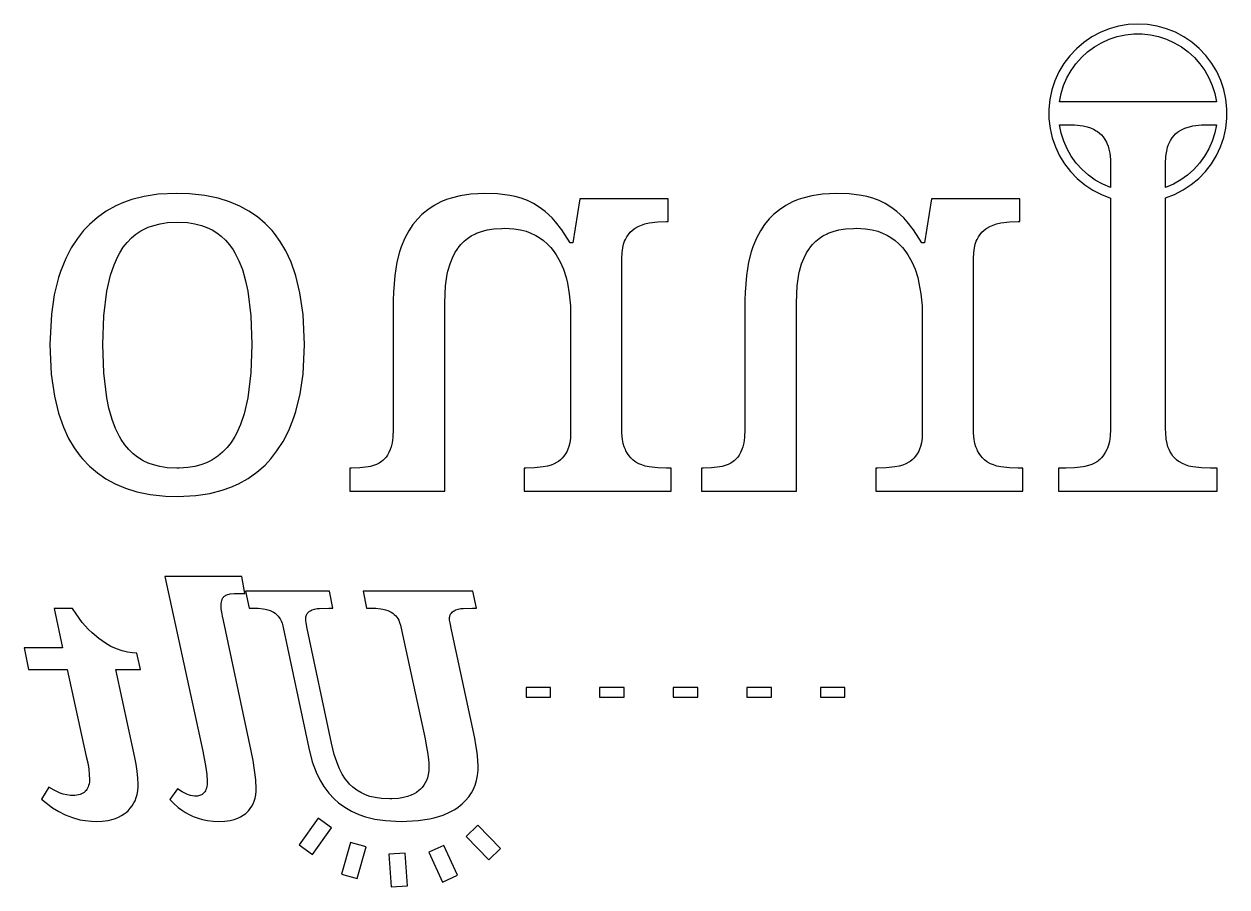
# Model space of a CAD drawing. Header units: millimetres. Extents: x -86 to 88, y -26 to 27.
# Drawn here: x 14.2 to 87.8, y -26.2 to 26.5 of the extents above; entities that cross this region are included whole.
import ezdxf

# ---------------------------------------------------------------- set-up
doc = ezdxf.new("R2010")
doc.units = ezdxf.units.MM

msp = doc.modelspace()

# ---------------------------------------------------------------- linework, layer by layer
for p, q in [((81.73902, 26.51223), (81.15481, 26.41518)), ((82.33032, 26.5453), (81.73902, 26.51223)), ((82.92172, 26.51401), (82.33032, 26.5453)), ((83.50623, 26.41872), (82.92172, 26.51401)), ((79.51274, 25.75533), (79.02382, 25.42114)), ((80.03505, 26.03448), (79.51274, 25.75533)), ((80.58457, 26.2553), (80.03505, 26.03448)), ((81.15481, 26.41518), (80.58457, 26.2553)), ((80.58663, 25.61777), (81.07304, 25.77726)), ((81.07304, 25.77726), (81.57356, 25.88459)), ((81.57356, 25.88459), (82.0826, 25.93855)), ((82.0826, 25.93855), (82.59448, 25.93855)), ((82.59448, 25.93855), (83.10352, 25.88459)), ((83.10352, 25.88459), (83.60404, 25.77726)), ((84.07695, 26.26056), (83.50623, 26.41872)), ((83.60404, 25.77726), (84.09045, 25.61777)), ((84.62713, 26.0414), (84.07695, 26.26056)), ((85.15027, 25.76382), (84.62713, 26.0414)), ((85.64021, 25.43111), (85.15027, 25.76382)), ((78.57405, 25.03586), (78.16875, 24.60405)), ((79.02382, 25.42114), (78.57405, 25.03586)), ((79.26508, 24.84685), (79.67759, 25.14996)), ((79.67759, 25.14996), (80.11974, 25.40789)), ((80.11974, 25.40789), (80.58663, 25.61777)), ((84.09045, 25.61777), (84.55734, 25.40789)), ((84.55734, 25.40789), (84.99949, 25.14996)), ((84.99949, 25.14996), (85.412, 24.84685)), ((86.09114, 25.0472), (85.64021, 25.43111)), ((86.49774, 24.61661), (86.09114, 25.0472)), ((78.16875, 24.60405), (77.8127, 24.13081)), ((78.54704, 24.11909), (78.88683, 24.50195)), ((78.88683, 24.50195), (79.26508, 24.84685)), ((85.412, 24.84685), (85.79025, 24.50195)), ((85.79025, 24.50195), (86.13004, 24.11909)), ((86.85521, 24.14444), (86.49774, 24.61661)), ((77.51012, 23.62172), (77.26457, 23.08279)), ((77.8127, 24.13081), (77.51012, 23.62172)), ((77.99756, 23.25696), (78.24951, 23.70255)), ((78.24951, 23.70255), (78.54704, 24.11909)), ((86.13004, 24.11909), (86.42757, 23.70255)), ((86.42757, 23.70255), (86.67953, 23.25696)), ((87.15933, 23.63626), (86.85521, 24.14444)), ((87.4065, 23.09809), (87.15933, 23.63626)), ((77.26457, 23.08279), (77.07896, 22.52041)), ((77.79397, 22.78729), (77.99756, 23.25696)), ((86.67953, 23.25696), (86.88311, 22.78729)), ((87.59381, 22.53626), (87.4065, 23.09809)), ((77.07896, 22.52041), (76.95547, 21.9412)), ((77.54045, 21.79687), (77.64104, 22.29878)), ((77.64104, 22.29878), (77.79397, 22.78729)), ((86.88311, 22.78729), (87.03604, 22.29878)), ((87.03604, 22.29878), (87.13663, 21.79687)), ((87.71903, 21.95743), (87.59381, 22.53626)), ((76.95547, 21.9412), (76.89558, 21.35201)), ((76.89558, 21.35201), (76.89998, 20.7598)), ((87.13663, 21.79687), (77.54045, 21.79687)), ((87.78071, 21.36842), (87.71903, 21.95743)), ((87.77808, 20.7762), (87.78071, 21.36842)), ((76.89998, 20.7598), (76.96863, 20.17157)), ((87.71122, 20.18776), (87.77808, 20.7762)), ((76.96863, 20.17157), (77.10071, 19.59426)), ((77.64303, 19.88617), (77.54045, 20.39583)), ((77.54045, 20.39583), (77.92708, 20.39569)), ((77.79957, 19.39042), (77.64303, 19.88617)), ((77.92708, 20.39569), (78.45734, 20.37641)), ((78.45734, 20.37641), (78.98437, 20.3151)), ((78.98437, 20.3151), (79.22569, 20.26469)), ((79.22569, 20.26469), (79.4325, 20.19988)), ((79.4325, 20.19988), (79.61368, 20.12292)), ((79.61368, 20.12292), (79.79181, 20.02443)), ((79.79181, 20.02443), (79.85677, 19.98177)), ((79.85677, 19.98177), (79.98655, 19.88167)), ((79.98655, 19.88167), (80.10132, 19.77216)), ((84.64528, 19.83661), (84.76725, 19.93851)), ((84.76725, 19.93851), (84.82812, 19.98177)), ((84.82812, 19.98177), (85.00981, 20.0903)), ((85.00981, 20.0903), (85.19643, 20.17675)), ((85.19643, 20.17675), (85.40101, 20.24769)), ((85.40101, 20.24769), (85.6295, 20.30258)), ((85.6295, 20.30258), (85.70052, 20.3151)), ((85.70052, 20.3151), (86.23143, 20.37685)), ((86.23143, 20.37685), (86.76562, 20.39561)), ((86.76562, 20.39561), (87.13663, 20.39583)), ((87.03447, 19.88778), (86.87868, 19.39354)), ((87.13663, 20.39583), (87.03447, 19.88778)), ((87.58087, 19.61006), (87.71122, 20.18776)), ((77.10071, 19.59426), (77.29466, 19.03469)), ((78.0083, 18.91428), (77.79957, 19.39042)), ((80.10132, 19.77216), (80.20933, 19.64609)), ((80.20933, 19.64609), (80.31194, 19.49928)), ((80.31194, 19.49928), (80.40982, 19.32577)), ((80.40982, 19.32577), (80.44271, 19.25781)), ((80.44271, 19.25781), (80.51149, 19.08648)), ((84.15288, 19.01301), (84.21528, 19.19428)), ((84.21528, 19.19428), (84.24219, 19.25781)), ((84.24219, 19.25781), (84.3332, 19.43774)), ((84.3332, 19.43774), (84.42867, 19.58796)), ((84.42867, 19.58796), (84.52868, 19.71573)), ((84.52868, 19.71573), (84.64528, 19.83661)), ((86.87868, 19.39354), (86.67103, 18.91875)), ((87.38861, 19.04991), (87.58087, 19.61006)), ((77.29466, 19.03469), (77.54819, 18.49948)), ((77.54819, 18.49948), (77.85831, 17.99495)), ((78.2668, 18.46323), (78.0083, 18.91428)), ((78.57211, 18.04244), (78.2668, 18.46323)), ((80.51149, 19.08648), (80.56805, 18.89388)), ((80.56805, 18.89388), (80.61653, 18.64967)), ((80.61653, 18.64967), (80.65493, 18.26574)), ((84.03125, 18.0052), (84.05166, 18.46126)), ((84.05166, 18.46126), (84.09621, 18.77687)), ((84.09621, 18.77687), (84.15288, 19.01301)), ((86.4139, 18.46882), (86.11022, 18.04891)), ((86.67103, 18.91875), (86.4139, 18.46882)), ((86.82811, 18.00847), (87.1367, 18.51394)), ((87.1367, 18.51394), (87.38861, 19.04991)), ((77.85831, 17.99495), (78.22136, 17.52705)), ((78.9207, 17.65675), (78.57211, 18.04244)), ((79.3086, 17.31061), (78.9207, 17.65675)), ((80.65493, 18.26574), (80.66146, 18.0052)), ((80.66146, 18.0052), (80.66146, 16.54665)), ((84.03125, 16.55244), (84.03125, 18.0052)), ((85.76346, 17.66381), (85.37758, 17.31791)), ((86.11022, 18.04891), (85.76346, 17.66381)), ((86.46647, 17.53948), (86.82811, 18.00847)), ((78.22136, 17.52705), (78.63303, 17.10131)), ((78.63303, 17.10131), (79.08848, 16.72276)), ((79.73131, 17.00798), (79.3086, 17.31061)), ((80.184, 16.75235), (79.73131, 17.00798)), ((84.957, 17.01516), (84.5065, 16.75903)), ((85.37758, 17.31791), (84.957, 17.01516)), ((85.60178, 16.73258), (86.05608, 17.1125)), ((86.05608, 17.1125), (86.46647, 17.53948)), ((23.55208, 16.19791), (22.44289, 16.14128)), ((24.35319, 16.17218), (23.55208, 16.19791)), ((42.41146, 16.19791), (41.55837, 16.15473)), ((43.17706, 16.16866), (42.41146, 16.19791)), ((63.91146, 16.19791), (63.05837, 16.15473)), ((64.67706, 16.16866), (63.91146, 16.19791)), ((79.08848, 16.72276), (79.58232, 16.39588)), ((79.58232, 16.39588), (80.10871, 16.12453)), ((80.66146, 16.54665), (80.184, 16.75235)), ((84.5065, 16.75903), (84.03125, 16.55244)), ((84.58334, 16.13127), (85.10892, 16.40421)), ((85.10892, 16.40421), (85.60178, 16.73258)), ((20.31249, 15.63541), (19.84468, 15.43109)), ((20.82513, 15.81501), (20.31249, 15.63541)), ((21.57906, 16.00813), (20.82513, 15.81501)), ((22.44289, 16.14128), (21.57906, 16.00813)), ((25.29932, 16.06688), (24.35319, 16.17218)), ((26.10504, 15.89957), (25.29932, 16.06688)), ((26.80578, 15.68234), (26.10504, 15.89957)), ((27.42713, 15.4208), (26.80578, 15.68234)), ((39.30896, 15.45984), (38.91854, 15.1999)), ((39.72464, 15.6771), (39.30896, 15.45984)), ((40.05989, 15.8151), (39.72464, 15.6771)), ((40.34403, 15.91143), (40.05989, 15.8151)), ((40.90488, 16.05453), (40.34403, 15.91143)), ((41.55837, 16.15473), (40.90488, 16.05453)), ((43.93752, 16.07566), (43.17706, 16.16866)), ((44.25646, 16.01053), (43.93752, 16.07566)), ((44.63893, 15.90113), (44.25646, 16.01053)), ((45.01059, 15.7593), (44.63893, 15.90113)), ((45.30468, 15.61979), (45.01059, 15.7593)), ((45.38196, 15.57867), (45.30468, 15.61979)), ((45.73474, 15.36269), (45.38196, 15.57867)), ((48.22395, 15.86979), (47.78646, 13.17187)), ((53.60937, 15.86979), (48.22395, 15.86979)), ((53.60937, 14.47395), (53.60937, 15.86979)), ((60.80896, 15.45984), (60.41854, 15.1999)), ((61.22464, 15.6771), (60.80896, 15.45984)), ((61.55989, 15.8151), (61.22464, 15.6771)), ((61.84403, 15.91143), (61.55989, 15.8151)), ((62.40488, 16.05453), (61.84403, 15.91143)), ((63.05837, 16.15473), (62.40488, 16.05453)), ((65.43752, 16.07566), (64.67706, 16.16866)), ((65.75646, 16.01053), (65.43752, 16.07566)), ((66.13893, 15.90113), (65.75646, 16.01053)), ((66.51059, 15.7593), (66.13893, 15.90113)), ((66.80468, 15.61979), (66.51059, 15.7593)), ((66.88196, 15.57867), (66.80468, 15.61979)), ((67.23474, 15.36269), (66.88196, 15.57867)), ((69.72395, 15.86979), (69.28646, 13.17187)), ((75.10938, 15.86979), (69.72395, 15.86979)), ((75.10938, 14.47395), (75.10938, 15.86979)), ((80.10871, 16.12453), (80.66146, 15.9119)), ((80.66146, 15.9119), (80.66146, 1.79166)), ((84.03125, 15.91698), (84.58334, 16.13127)), ((84.03125, 1.79166), (84.03125, 15.91698)), ((18.72585, 14.73241), (18.22856, 14.29775)), ((19.26661, 15.11163), (18.72585, 14.73241)), ((19.84468, 15.43109), (19.26661, 15.11163)), ((27.98808, 15.11561), (27.42713, 15.4208)), ((28.50308, 14.76313), (27.98808, 15.11561)), ((28.98264, 14.35567), (28.50308, 14.76313)), ((38.55775, 14.90019), (38.30208, 14.64323)), ((38.91854, 15.1999), (38.55775, 14.90019)), ((46.10096, 15.08589), (45.73474, 15.36269)), ((46.52343, 14.6927), (46.10096, 15.08589)), ((60.05775, 14.90019), (59.80208, 14.64323)), ((60.41854, 15.1999), (60.05775, 14.90019)), ((67.60096, 15.08589), (67.23474, 15.36269)), ((68.02343, 14.6927), (67.60096, 15.08589)), ((18.22856, 14.29775), (17.8776, 13.92708)), ((21.49218, 13.96614), (21.82164, 14.12185)), ((21.82164, 14.12185), (22.16661, 14.24364)), ((22.16661, 14.24364), (22.55854, 14.34057)), ((22.55854, 14.34057), (23.01235, 14.40795)), ((23.01235, 14.40795), (23.61458, 14.4375)), ((23.61458, 14.4375), (24.22026, 14.40776)), ((24.22026, 14.40776), (24.6853, 14.33793)), ((24.6853, 14.33793), (25.07623, 14.23956)), ((25.07623, 14.23956), (25.4125, 14.11899)), ((25.4125, 14.11899), (25.73177, 13.96614)), ((29.40104, 13.91927), (28.98264, 14.35567)), ((38.01259, 14.29142), (37.75964, 13.91064)), ((38.30208, 14.64323), (38.01259, 14.29142)), ((42.54765, 13.96085), (42.94973, 14.02572)), ((42.94973, 14.02572), (43.44581, 14.06022)), ((43.44581, 14.06022), (43.61979, 14.0625)), ((43.61979, 14.0625), (44.18683, 14.0328)), ((44.18683, 14.0328), (44.59238, 13.96896)), ((46.73438, 14.46176), (46.52343, 14.6927)), ((47.11341, 13.97633), (46.73438, 14.46176)), ((47.61979, 13.17187), (47.11341, 13.97633)), ((51.4187, 13.9335), (51.5459, 14.03291)), ((51.5459, 14.03291), (51.59375, 14.0651)), ((51.59375, 14.0651), (51.78462, 14.1742)), ((51.78462, 14.1742), (51.98203, 14.26126)), ((51.98203, 14.26126), (52.201, 14.33292)), ((52.201, 14.33292), (52.46354, 14.39062)), ((52.46354, 14.39062), (52.98783, 14.45421)), ((52.98783, 14.45421), (53.51562, 14.47376)), ((53.51562, 14.47376), (53.60937, 14.47395)), ((59.51259, 14.29142), (59.25964, 13.91064)), ((59.80208, 14.64323), (59.51259, 14.29142)), ((64.04765, 13.96085), (64.44973, 14.02572)), ((64.44973, 14.02572), (64.94581, 14.06022)), ((64.94581, 14.06022), (65.11979, 14.0625)), ((65.11979, 14.0625), (65.68683, 14.0328)), ((65.68683, 14.0328), (66.09238, 13.96896)), ((68.23437, 14.46176), (68.02343, 14.6927)), ((68.61341, 13.97633), (68.23437, 14.46176)), ((69.11979, 13.17187), (68.61341, 13.97633)), ((72.9187, 13.9335), (73.04589, 14.03291)), ((73.04589, 14.03291), (73.09375, 14.0651)), ((73.09375, 14.0651), (73.28462, 14.1742)), ((73.28462, 14.1742), (73.48203, 14.26126)), ((73.48203, 14.26126), (73.701, 14.33292)), ((73.701, 14.33292), (73.96354, 14.39062)), ((73.96354, 14.39062), (74.48783, 14.45421)), ((74.48783, 14.45421), (75.01562, 14.47376)), ((75.01562, 14.47376), (75.10938, 14.47395)), ((17.49588, 13.4457), (17.12545, 12.87189)), ((17.8776, 13.92708), (17.49588, 13.4457)), ((20.53335, 13.19638), (20.80066, 13.47195)), ((20.80066, 13.47195), (21.07895, 13.70296)), ((21.07895, 13.70296), (21.37188, 13.89799)), ((21.37188, 13.89799), (21.49218, 13.96614)), ((25.73177, 13.96614), (26.01534, 13.79255)), ((26.01534, 13.79255), (26.29429, 13.58024)), ((26.29429, 13.58024), (26.55175, 13.33866)), ((26.55175, 13.33866), (26.79255, 13.06205)), ((29.54273, 13.74992), (29.40104, 13.91927)), ((29.90311, 13.25469), (29.54273, 13.74992)), ((30.24357, 12.67525), (29.90311, 13.25469)), ((37.52267, 13.46569), (37.30278, 12.93722)), ((37.75964, 13.91064), (37.52267, 13.46569)), ((40.9431, 13.08036), (41.13614, 13.2742)), ((41.13614, 13.2742), (41.34544, 13.44446)), ((41.34544, 13.44446), (41.575, 13.59507)), ((41.575, 13.59507), (41.83066, 13.72831)), ((41.83066, 13.72831), (41.90885, 13.76302)), ((41.90885, 13.76302), (42.21493, 13.87503)), ((42.21493, 13.87503), (42.54765, 13.96085)), ((44.59238, 13.96896), (44.93456, 13.88027)), ((44.93456, 13.88027), (45.22974, 13.77204)), ((45.22974, 13.77204), (45.48945, 13.64676)), ((45.48945, 13.64676), (45.52864, 13.625)), ((45.52864, 13.625), (45.727, 13.50468)), ((45.727, 13.50468), (45.98599, 13.31856)), ((45.98599, 13.31856), (46.22683, 13.10949)), ((50.89246, 13.09432), (50.95268, 13.26845)), ((50.95268, 13.26845), (51, 13.375)), ((51, 13.375), (51.09446, 13.54709)), ((51.09446, 13.54709), (51.19361, 13.69206)), ((51.19361, 13.69206), (51.2978, 13.81626)), ((51.2978, 13.81626), (51.4187, 13.9335)), ((59.02267, 13.46569), (58.80278, 12.93722)), ((59.25964, 13.91064), (59.02267, 13.46569)), ((62.4431, 13.08036), (62.63614, 13.2742)), ((62.63614, 13.2742), (62.84544, 13.44446)), ((62.84544, 13.44446), (63.075, 13.59507)), ((63.075, 13.59507), (63.33066, 13.72831)), ((63.33066, 13.72831), (63.40885, 13.76302)), ((63.40885, 13.76302), (63.71493, 13.87503)), ((63.71493, 13.87503), (64.04765, 13.96085)), ((66.09238, 13.96896), (66.43456, 13.88027)), ((66.43456, 13.88027), (66.72974, 13.77204)), ((66.72974, 13.77204), (66.98945, 13.64676)), ((66.98945, 13.64676), (67.02865, 13.625)), ((67.02865, 13.625), (67.227, 13.50468)), ((67.227, 13.50468), (67.48599, 13.31856)), ((67.48599, 13.31856), (67.72683, 13.10949)), ((72.39246, 13.09432), (72.45268, 13.26845)), ((72.45268, 13.26845), (72.5, 13.375)), ((72.5, 13.375), (72.59446, 13.54709)), ((72.59446, 13.54709), (72.69361, 13.69206)), ((72.69361, 13.69206), (72.7978, 13.81626)), ((72.7978, 13.81626), (72.9187, 13.9335)), ((17.12545, 12.87189), (16.78252, 12.20652)), ((19.96327, 12.33765), (20.08333, 12.55989)), ((20.08333, 12.55989), (20.30368, 12.90457)), ((20.30368, 12.90457), (20.53335, 13.19638)), ((26.79255, 13.06205), (27.01997, 12.74174)), ((27.01997, 12.74174), (27.13021, 12.55989)), ((27.13021, 12.55989), (27.37273, 12.08019)), ((30.56182, 11.98754), (30.24357, 12.67525)), ((37.19531, 12.61718), (37.03209, 11.98921)), ((37.30278, 12.93722), (37.19531, 12.61718)), ((40.42274, 12.2609), (40.57994, 12.57098)), ((40.57994, 12.57098), (40.74971, 12.83748)), ((40.74971, 12.83748), (40.77864, 12.8776)), ((40.77864, 12.8776), (40.9431, 13.08036)), ((46.22683, 13.10949), (46.44751, 12.87923)), ((46.44751, 12.87923), (46.64616, 12.62973)), ((46.64616, 12.62973), (46.77604, 12.4375)), ((47.78646, 13.17187), (47.61979, 13.17187)), ((50.78125, 12.1927), (50.79893, 12.58712)), ((50.79893, 12.58712), (50.83947, 12.87417)), ((50.83947, 12.87417), (50.89246, 13.09432)), ((58.69531, 12.61718), (58.53209, 11.98921)), ((58.80278, 12.93722), (58.69531, 12.61718)), ((61.92274, 12.2609), (62.07995, 12.57098)), ((62.07995, 12.57098), (62.24971, 12.83748)), ((62.24971, 12.83748), (62.27864, 12.8776)), ((62.27864, 12.8776), (62.4431, 13.08036)), ((67.72683, 13.10949), (67.94751, 12.87923)), ((67.94751, 12.87923), (68.14616, 12.62973)), ((68.14616, 12.62973), (68.27604, 12.4375)), ((69.28646, 13.17187), (69.11979, 13.17187)), ((72.28125, 12.1927), (72.29893, 12.58712)), ((72.29893, 12.58712), (72.33947, 12.87417)), ((72.33947, 12.87417), (72.39246, 13.09432)), ((16.78252, 12.20652), (16.4682, 11.42077)), ((19.52217, 11.19347), (19.73973, 11.83872)), ((19.73973, 11.83872), (19.96327, 12.33765)), ((27.37273, 12.08019), (27.58313, 11.53996)), ((30.8531, 11.15339), (30.56182, 11.98754)), ((37.03209, 11.98921), (36.89864, 11.18654)), ((40.15364, 11.44531), (40.27948, 11.89318)), ((40.27948, 11.89318), (40.42274, 12.2609)), ((46.77604, 12.4375), (47.01702, 12.00627)), ((47.01702, 12.00627), (47.21123, 11.55531)), ((50.78125, 1.79166), (50.78125, 12.1927)), ((58.53209, 11.98921), (58.39864, 11.18654)), ((61.65365, 11.44531), (61.77949, 11.89318)), ((61.77949, 11.89318), (61.92274, 12.2609)), ((68.27604, 12.4375), (68.51702, 12.00627)), ((68.51702, 12.00627), (68.71123, 11.55531)), ((72.28125, 1.79166), (72.28125, 12.1927)), ((16.34635, 11.04687), (16.08511, 9.99434)), ((16.4682, 11.42077), (16.34635, 11.04687)), ((19.30208, 10.22395), (19.52217, 11.19347)), ((27.58313, 11.53996), (27.78016, 10.85725)), ((31.10588, 10.11567), (30.8531, 11.15339)), ((36.89864, 11.18654), (36.82081, 10.1653)), ((40.00716, 10.5371), (40.11248, 11.25334)), ((40.11248, 11.25334), (40.15364, 11.44531)), ((47.21123, 11.55531), (47.37355, 11.0465)), ((47.37355, 11.0465), (47.45312, 10.71093)), ((58.39864, 11.18654), (58.32082, 10.1653)), ((61.50716, 10.5371), (61.61249, 11.25334)), ((61.61249, 11.25334), (61.65365, 11.44531)), ((68.71123, 11.55531), (68.87354, 11.0465)), ((68.87354, 11.0465), (68.95312, 10.71093)), ((27.78016, 10.85725), (27.91145, 10.22395)), ((39.95833, 9.5052), (40.00716, 10.5371)), ((47.45312, 10.71093), (47.56317, 10.06708)), ((61.45833, 9.5052), (61.50716, 10.5371)), ((68.95312, 10.71093), (69.06318, 10.06708)), ((16.08511, 9.99434), (15.90943, 8.81556)), ((19.11849, 8.70963), (19.30208, 10.22395)), ((27.91145, 10.22395), (28.09505, 8.70963)), ((31.29673, 8.78674), (31.10588, 10.11567)), ((36.82081, 10.1653), (36.8125, 9.67187)), ((36.8125, 9.67187), (36.8125, 1.79166)), ((47.56317, 10.06708), (47.63729, 9.31441)), ((58.32082, 10.1653), (58.3125, 9.67187)), ((58.3125, 9.67187), (58.3125, 1.79166)), ((69.06318, 10.06708), (69.13729, 9.31441)), ((39.95833, -2), (39.95833, 9.5052)), ((47.63729, 9.31441), (47.65591, 8.66146)), ((61.45833, -2), (61.45833, 9.5052)), ((69.13729, 9.31441), (69.15591, 8.66146)), ((15.90943, 8.81556), (15.8177, 6.96875)), ((19.05729, 6.96875), (19.11849, 8.70963)), ((28.09505, 8.70963), (28.15625, 6.96875)), ((31.38021, 6.96875), (31.29673, 8.78674)), ((47.65591, 8.66146), (47.65625, 1.6302)), ((69.15591, 8.66146), (69.15625, 1.6302)), ((15.8177, 6.96875), (15.90168, 5.14005)), ((19.11653, 5.22395), (19.05729, 6.96875)), ((28.15625, 6.96875), (28.09505, 5.22395)), ((31.29227, 5.15571), (31.38021, 6.96875)), ((19.29427, 3.69791), (19.11653, 5.22395)), ((28.09505, 5.22395), (27.91145, 3.69791)), ((31.11601, 3.95172), (31.29227, 5.15571)), ((15.90168, 5.14005), (16.09382, 3.80224)), ((16.09382, 3.80224), (16.34845, 2.75706)), ((19.41923, 3.07031), (19.29427, 3.69791)), ((27.91145, 3.69791), (27.69144, 2.72051)), ((30.85156, 2.875), (31.11601, 3.95172)), ((19.61386, 2.37355), (19.41923, 3.07031)), ((16.34845, 2.75706), (16.64199, 1.91652)), ((19.8239, 1.82047), (19.61386, 2.37355)), ((27.69144, 2.72051), (27.47153, 2.06439)), ((30.41672, 1.70782), (30.73239, 2.50551)), ((30.73239, 2.50551), (30.85156, 2.875)), ((16.64199, 1.91652), (16.96286, 1.22323)), ((20.0677, 1.32812), (19.8239, 1.82047)), ((27.24402, 1.55428), (27.12239, 1.32812)), ((27.47153, 2.06439), (27.24402, 1.55428)), ((30.07261, 1.03377), (30.41672, 1.70782)), ((36.8125, 1.79166), (36.7898, 1.28226)), ((47.65625, 1.6302), (47.63871, 1.23945)), ((50.78777, 1.53113), (50.78125, 1.79166)), ((50.82617, 1.14719), (50.78777, 1.53113)), ((58.3125, 1.79166), (58.2898, 1.28226)), ((69.15625, 1.6302), (69.1387, 1.23945)), ((72.28777, 1.53113), (72.28125, 1.79166)), ((72.32617, 1.14719), (72.28777, 1.53113)), ((80.66146, 1.79166), (80.64164, 1.34946)), ((84.03543, 1.57794), (84.03125, 1.79166)), ((84.07148, 1.16842), (84.03543, 1.57794)), ((16.96286, 1.22323), (17.30624, 0.63886)), ((20.16978, 1.15571), (20.0677, 1.32812)), ((20.39959, 0.82314), (20.16978, 1.15571)), ((20.64248, 0.53664), (20.39959, 0.82314)), ((26.8919, 0.96585), (26.65306, 0.66101)), ((27.12239, 1.32812), (26.8919, 0.96585)), ((29.70136, 0.45355), (30.07261, 1.03377)), ((36.74316, 0.95103), (36.68568, 0.71018)), ((36.7898, 1.28226), (36.74316, 0.95103)), ((47.59837, 0.95409), (47.54551, 0.73466)), ((47.63871, 1.23945), (47.59837, 0.95409)), ((50.87465, 0.90298), (50.82617, 1.14719)), ((50.93121, 0.71039), (50.87465, 0.90298)), ((58.24316, 0.95103), (58.18568, 0.71018)), ((58.2898, 1.28226), (58.24316, 0.95103)), ((69.09837, 0.95409), (69.04551, 0.73466)), ((69.1387, 1.23945), (69.09837, 0.95409)), ((72.37465, 0.90298), (72.32617, 1.14719)), ((72.43121, 0.71039), (72.37465, 0.90298)), ((80.54139, 0.80418), (80.47946, 0.62427)), ((80.59773, 1.0386), (80.54139, 0.80418)), ((80.64164, 1.34946), (80.59773, 1.0386)), ((84.11882, 0.91357), (84.07148, 1.16842)), ((84.17442, 0.71475), (84.11882, 0.91357)), ((17.30624, 0.63886), (17.66987, 0.1392)), ((17.66987, 0.1392), (17.8125, -0.03125)), ((20.90155, 0.28694), (20.64248, 0.53664)), ((21.18146, 0.06777), (20.90155, 0.28694)), ((21.46614, -0.11197), (21.18146, 0.06777)), ((26.08791, 0.13422), (25.78709, -0.06653)), ((26.37536, 0.37357), (26.08791, 0.13422)), ((26.65306, 0.66101), (26.37536, 0.37357)), ((29.32031, -0.03125), (29.70136, 0.45355)), ((36.37005, 0.07892), (36.27652, -0.02888)), ((36.4596, 0.20527), (36.37005, 0.07892)), ((36.54554, 0.35582), (36.4596, 0.20527)), ((36.6276, 0.53906), (36.54554, 0.35582)), ((36.68568, 0.71018), (36.6276, 0.53906)), ((47.14475, 0.02113), (47.02935, -0.08969)), ((47.24465, 0.1392), (47.14475, 0.02113)), ((47.34125, 0.27911), (47.24465, 0.1392)), ((47.43489, 0.44791), (47.34125, 0.27911)), ((47.4853, 0.5607), (47.43489, 0.44791)), ((47.54551, 0.73466), (47.4853, 0.5607)), ((51, 0.53906), (50.93121, 0.71039)), ((51.03288, 0.47109), (51, 0.53906)), ((51.13076, 0.29759), (51.03288, 0.47109)), ((51.23337, 0.15077), (51.13076, 0.29759)), ((51.34139, 0.0247), (51.23337, 0.15077)), ((51.45615, -0.08479), (51.34139, 0.0247)), ((57.87005, 0.07892), (57.77652, -0.02888)), ((57.95961, 0.20527), (57.87005, 0.07892)), ((58.04554, 0.35582), (57.95961, 0.20527)), ((58.1276, 0.53906), (58.04554, 0.35582)), ((58.18568, 0.71018), (58.1276, 0.53906)), ((68.64475, 0.02113), (68.52935, -0.08969)), ((68.74466, 0.1392), (68.64475, 0.02113)), ((68.84125, 0.27911), (68.74466, 0.1392)), ((68.93489, 0.44791), (68.84125, 0.27911)), ((68.9853, 0.5607), (68.93489, 0.44791)), ((69.04551, 0.73466), (68.9853, 0.5607)), ((72.5, 0.53906), (72.43121, 0.71039)), ((72.53288, 0.47109), (72.5, 0.53906)), ((72.63076, 0.29759), (72.53288, 0.47109)), ((72.73338, 0.15077), (72.63076, 0.29759)), ((72.84139, 0.0247), (72.73338, 0.15077)), ((72.95614, -0.08479), (72.84139, 0.0247)), ((80.13603, 0.0625), (80.01381, -0.06076)), ((80.24148, 0.19356), (80.13603, 0.0625)), ((80.34362, 0.34961), (80.24148, 0.19356)), ((80.44271, 0.53906), (80.34362, 0.34961)), ((80.47946, 0.62427), (80.44271, 0.53906)), ((84.24219, 0.53906), (84.17442, 0.71475)), ((84.2893, 0.44052), (84.24219, 0.53906)), ((84.38145, 0.27916), (84.2893, 0.44052)), ((84.47967, 0.14054), (84.38145, 0.27916)), ((84.58474, 0.01974), (84.47967, 0.14054)), ((84.69827, -0.08672), (84.58474, 0.01974)), ((17.8125, -0.03125), (18.2354, -0.47287)), ((18.2354, -0.47287), (18.7242, -0.88898)), ((21.52421, -0.14399), (21.46614, -0.11197)), ((21.81699, -0.28326), (21.52421, -0.14399)), ((22.14914, -0.40301), (21.81699, -0.28326)), ((22.53314, -0.50031), (22.14914, -0.40301)), ((22.98713, -0.56923), (22.53314, -0.50031)), ((23.58333, -0.59895), (22.98713, -0.56923)), ((23.72858, -0.59729), (23.58333, -0.59895)), ((24.24108, -0.56253), (23.72858, -0.59729)), ((24.67641, -0.49174), (24.24108, -0.56253)), ((25.05423, -0.39258), (24.67641, -0.49174)), ((25.38839, -0.26909), (25.05423, -0.39258)), ((25.70833, -0.11197), (25.38839, -0.26909)), ((25.78709, -0.06653), (25.70833, -0.11197)), ((28.47304, -0.84359), (28.96988, -0.4049)), ((28.96988, -0.4049), (29.32031, -0.03125)), ((34.26041, -0.59869), (34.14583, -0.59895)), ((34.14583, -0.59895), (34.14583, -2)), ((34.77386, -0.58022), (34.26041, -0.59869)), ((35.28385, -0.51822), (34.77386, -0.58022)), ((35.41476, -0.49192), (35.28385, -0.51822)), ((35.60952, -0.43687), (35.41476, -0.49192)), ((35.78421, -0.36834), (35.60952, -0.43687)), ((35.94379, -0.28641), (35.78421, -0.36834)), ((36.09895, -0.18489), (35.94379, -0.28641)), ((36.1684, -0.13027), (36.09895, -0.18489)), ((36.27652, -0.02888), (36.1684, -0.13027)), ((44.92187, -0.5988), (44.82291, -0.59895)), ((44.82291, -0.59895), (44.82291, -2)), ((45.44795, -0.58158), (44.92187, -0.5988)), ((45.97135, -0.52604), (45.44795, -0.58158)), ((46.23738, -0.47384), (45.97135, -0.52604)), ((46.458, -0.40754), (46.23738, -0.47384)), ((46.65372, -0.32715), (46.458, -0.40754)), ((46.84114, -0.22656), (46.65372, -0.32715)), ((46.90977, -0.18204), (46.84114, -0.22656)), ((47.02935, -0.08969), (46.90977, -0.18204)), ((51.58594, -0.18489), (51.45615, -0.08479)), ((51.64841, -0.22604), (51.58594, -0.18489)), ((51.82724, -0.32567), (51.64841, -0.22604)), ((52.00847, -0.40343), (51.82724, -0.32567)), ((52.21278, -0.46826), (52.00847, -0.40343)), ((52.44791, -0.51822), (52.21278, -0.46826)), ((52.98012, -0.58012), (52.44791, -0.51822)), ((53.51562, -0.59871), (52.98012, -0.58012)), ((53.79167, -0.59895), (53.51562, -0.59871)), ((53.79167, -2), (53.79167, -0.59895)), ((55.76041, -0.59869), (55.64583, -0.59895)), ((55.64583, -0.59895), (55.64583, -2)), ((56.27386, -0.58022), (55.76041, -0.59869)), ((56.78385, -0.51822), (56.27386, -0.58022)), ((56.91476, -0.49192), (56.78385, -0.51822)), ((57.10952, -0.43687), (56.91476, -0.49192)), ((57.28421, -0.36834), (57.10952, -0.43687)), ((57.4438, -0.28641), (57.28421, -0.36834)), ((57.59896, -0.18489), (57.4438, -0.28641)), ((57.6684, -0.13027), (57.59896, -0.18489)), ((57.77652, -0.02888), (57.6684, -0.13027)), ((66.42187, -0.5988), (66.32291, -0.59895)), ((66.32291, -0.59895), (66.32291, -2)), ((66.94795, -0.58158), (66.42187, -0.5988)), ((67.47135, -0.52604), (66.94795, -0.58158)), ((67.73738, -0.47384), (67.47135, -0.52604)), ((67.958, -0.40754), (67.73738, -0.47384)), ((68.15372, -0.32715), (67.958, -0.40754)), ((68.34114, -0.22656), (68.15372, -0.32715)), ((68.40977, -0.18204), (68.34114, -0.22656)), ((68.52935, -0.08969), (68.40977, -0.18204)), ((73.08593, -0.18489), (72.95614, -0.08479)), ((73.1484, -0.22604), (73.08593, -0.18489)), ((73.32723, -0.32567), (73.1484, -0.22604)), ((73.50848, -0.40343), (73.32723, -0.32567)), ((73.71278, -0.46826), (73.50848, -0.40343)), ((73.94791, -0.51822), (73.71278, -0.46826)), ((74.48012, -0.58012), (73.94791, -0.51822)), ((75.01562, -0.59871), (74.48012, -0.58012)), ((75.29166, -0.59895), (75.01562, -0.59871)), ((75.29166, -2), (75.29166, -0.59895)), ((77.92708, -0.59882), (77.48958, -0.59895)), ((77.48958, -0.59895), (77.48958, -2)), ((78.45734, -0.57954), (77.92708, -0.59882)), ((78.98437, -0.51822), (78.45734, -0.57954)), ((79.09611, -0.49792), (78.98437, -0.51822)), ((79.31743, -0.44179), (79.09611, -0.49792)), ((79.51263, -0.37154), (79.31743, -0.44179)), ((79.68796, -0.28803), (79.51263, -0.37154)), ((79.85677, -0.18489), (79.68796, -0.28803)), ((79.8983, -0.15527), (79.85677, -0.18489)), ((80.01381, -0.06076), (79.8983, -0.15527)), ((84.82812, -0.18489), (84.69827, -0.08672)), ((84.87941, -0.21828), (84.82812, -0.18489)), ((85.0643, -0.32106), (84.87941, -0.21828)), ((85.25132, -0.40116), (85.0643, -0.32106)), ((85.46087, -0.46749), (85.25132, -0.40116)), ((85.70052, -0.51822), (85.46087, -0.46749)), ((86.23143, -0.57997), (85.70052, -0.51822)), ((86.76562, -0.59874), (86.23143, -0.57997)), ((87.1875, -0.59895), (86.76562, -0.59874)), ((87.1875, -2), (87.1875, -0.59895)), ((18.7242, -0.88898), (19.24667, -1.24701)), ((19.24667, -1.24701), (19.81296, -1.55526)), ((27.35385, -1.55044), (27.93231, -1.22688)), ((27.93231, -1.22688), (28.47304, -0.84359)), ((19.81296, -1.55526), (20.4372, -1.81794)), ((20.4372, -1.81794), (21.13781, -2.0348)), ((21.13781, -2.0348), (21.93943, -2.20062)), ((21.93943, -2.20062), (22.87594, -2.30384)), ((24.74074, -2.27222), (25.59626, -2.14038)), ((25.59626, -2.14038), (26.34447, -1.94873)), ((26.34447, -1.94873), (26.88541, -1.75781)), ((26.88541, -1.75781), (27.35385, -1.55044)), ((34.14583, -2), (39.95833, -2)), ((44.82291, -2), (53.79167, -2)), ((55.64583, -2), (61.45833, -2)), ((66.32291, -2), (75.29166, -2)), ((77.48958, -2), (87.1875, -2)), ((22.87594, -2.30384), (23.64583, -2.32812)), ((23.64583, -2.32812), (24.74074, -2.27222)), ((27.55034, -7.22526), (22.85026, -7.22526)), ((22.85026, -7.22526), (25.16528, -17.89845)), ((27.7296, -8.25217), (27.55034, -7.22526)), ((26.2943, -8.88454), (26.31051, -8.76515)), ((26.31051, -8.76515), (26.32977, -8.68196)), ((26.32977, -8.68196), (26.34266, -8.64105)), ((26.34266, -8.64105), (26.35438, -8.60987)), ((26.35438, -8.60987), (26.37454, -8.56542)), ((26.37454, -8.56542), (26.39912, -8.52325)), ((26.39912, -8.52325), (26.42788, -8.48382)), ((26.42788, -8.48382), (26.46051, -8.44752)), ((26.46051, -8.44752), (26.49667, -8.41474)), ((26.49667, -8.41474), (26.52343, -8.39496)), ((26.52343, -8.39496), (26.57229, -8.36529)), ((26.57229, -8.36529), (26.62572, -8.33974)), ((26.62572, -8.33974), (26.69, -8.31612)), ((26.69, -8.31612), (26.76876, -8.29518)), ((26.76876, -8.29518), (26.847, -8.28103)), ((26.847, -8.28103), (27.08422, -8.25825)), ((27.08422, -8.25825), (27.32248, -8.25238)), ((27.32248, -8.25238), (27.7296, -8.25217)), ((32.90364, -8.11849), (27.78428, -8.11849)), ((27.78428, -8.11849), (28.00304, -9.14539)), ((33.11328, -9.14539), (32.90364, -8.11849)), ((41.68402, -8.11849), (34.96354, -8.11849)), ((34.96354, -8.11849), (35.17317, -9.14539)), ((41.90277, -9.14539), (41.68402, -8.11849)), ((17.20833, -9.18185), (16.07812, -9.18185)), ((16.07812, -9.18185), (16.58246, -11.57595)), ((17.41449, -9.50493), (17.20833, -9.18185)), ((17.79669, -10.02395), (17.41449, -9.50493)), ((26.28645, -9.06944), (26.2943, -8.88454)), ((26.2956, -9.19096), (26.28645, -9.06944)), ((26.32446, -9.39604), (26.2956, -9.19096)), ((26.37153, -9.64821), (26.32446, -9.39604)), ((28.00304, -9.14539), (28.25217, -9.14545)), ((28.25217, -9.14545), (28.556, -9.15574)), ((28.556, -9.15574), (28.85827, -9.18802)), ((28.85827, -9.18802), (28.98411, -9.21016)), ((28.98411, -9.21016), (29.13531, -9.24915)), ((29.13531, -9.24915), (29.28252, -9.30122)), ((29.28252, -9.30122), (29.39916, -9.35337)), ((29.39916, -9.35337), (29.4826, -9.39962)), ((29.4826, -9.39962), (29.58443, -9.46939)), ((29.58443, -9.46939), (29.6784, -9.54944)), ((29.6784, -9.54944), (29.76348, -9.63888)), ((31.50209, -9.57638), (31.52393, -9.53042)), ((31.52393, -9.53042), (31.54911, -9.48945)), ((31.54911, -9.48945), (31.56532, -9.46744)), ((31.56532, -9.46744), (31.59643, -9.4312)), ((31.59643, -9.4312), (31.64389, -9.3858)), ((31.64389, -9.3858), (31.69561, -9.34533)), ((31.69561, -9.34533), (31.7511, -9.31018)), ((31.7511, -9.31018), (31.8098, -9.28072)), ((31.8098, -9.28072), (31.85393, -9.26231)), ((31.85393, -9.26231), (31.9917, -9.21888)), ((31.9917, -9.21888), (32.15548, -9.1848)), ((32.15548, -9.1848), (32.29906, -9.16847)), ((32.29906, -9.16847), (32.86415, -9.14547)), ((32.86415, -9.14547), (33.11328, -9.14539)), ((35.17317, -9.14539), (35.42838, -9.14545)), ((35.42838, -9.14545), (35.73979, -9.15569)), ((35.73979, -9.15569), (36.04968, -9.18806)), ((36.04968, -9.18806), (36.17661, -9.20963)), ((36.17661, -9.20963), (36.32933, -9.24749)), ((36.32933, -9.24749), (36.47832, -9.29806)), ((36.47832, -9.29806), (36.59664, -9.3488)), ((36.59664, -9.3488), (36.67933, -9.39287)), ((36.67933, -9.39287), (36.78056, -9.45961)), ((36.78056, -9.45961), (36.87423, -9.53658)), ((36.87423, -9.53658), (36.95933, -9.62294)), ((40.29494, -9.57412), (40.3169, -9.52791)), ((40.3169, -9.52791), (40.34216, -9.48683)), ((40.34216, -9.48683), (40.35633, -9.46744)), ((40.35633, -9.46744), (40.38726, -9.43103)), ((40.38726, -9.43103), (40.43464, -9.38549)), ((40.43464, -9.38549), (40.48637, -9.34498)), ((40.48637, -9.34498), (40.54192, -9.30989)), ((40.54192, -9.30989), (40.60074, -9.28059)), ((40.60074, -9.28059), (40.64497, -9.26239)), ((40.64497, -9.26239), (40.78181, -9.21916)), ((40.78181, -9.21916), (40.94445, -9.18502)), ((40.94445, -9.18502), (41.08704, -9.16843)), ((41.08704, -9.16843), (41.64756, -9.14548)), ((41.64756, -9.14548), (41.90277, -9.14539)), ((18.18207, -10.45486), (17.79669, -10.02395)), ((26.42932, -9.90527), (26.37153, -9.64821)), ((28.11849, -17.8802), (26.42932, -9.90527)), ((29.76348, -9.63888), (29.82291, -9.71354)), ((29.82291, -9.71354), (29.89071, -9.81565)), ((29.89071, -9.81565), (29.9507, -9.92891)), ((29.9507, -9.92891), (30.00829, -10.06749)), ((30.00829, -10.06749), (30.06222, -10.24025)), ((30.06222, -10.24025), (30.0842, -10.33029)), ((31.4605, -9.80772), (31.46388, -9.73581)), ((31.46845, -9.93183), (31.4605, -9.80772)), ((31.46388, -9.73581), (31.47271, -9.67519)), ((31.48348, -10.0553), (31.46845, -9.93183)), ((31.47271, -9.67519), (31.48567, -9.62275)), ((31.53644, -10.38802), (31.48348, -10.0553)), ((31.48567, -9.62275), (31.50209, -9.57638)), ((36.95933, -9.62294), (37.01888, -9.69531)), ((37.01888, -9.69531), (37.08449, -9.79105)), ((37.08449, -9.79105), (37.14275, -9.89728)), ((37.14275, -9.89728), (37.19894, -10.02718)), ((37.19894, -10.02718), (37.25198, -10.18897)), ((37.25198, -10.18897), (37.27864, -10.29383)), ((37.27864, -10.29383), (38.75218, -17.13888)), ((40.25304, -9.80772), (40.25646, -9.73487)), ((40.2578, -9.88263), (40.25304, -9.80772)), ((40.25646, -9.73487), (40.26537, -9.67362)), ((40.28114, -10.04546), (40.2578, -9.88263)), ((40.26537, -9.67362), (40.27843, -9.62075)), ((40.27843, -9.62075), (40.29494, -9.57412)), ((40.36545, -10.47309), (40.28114, -10.04546)), ((18.39882, -10.6648), (18.18207, -10.45486)), ((18.81215, -11.01675), (18.39882, -10.6648)), ((19.21658, -11.29947), (18.81215, -11.01675)), ((30.0842, -10.33029), (31.63975, -17.71918)), ((33.03762, -17.4153), (31.53644, -10.38802)), ((41.79042, -17.09938), (40.36545, -10.47309)), ((16.58246, -11.57595), (14.23697, -11.57595)), ((14.23697, -11.57595), (14.5013, -12.90364)), ((19.55021, -11.49004), (19.21658, -11.29947)), ((19.8911, -11.64758), (19.55021, -11.49004)), ((20.22678, -11.76432), (19.8911, -11.64758)), ((20.57049, -11.84821), (20.22678, -11.76432)), ((20.86411, -11.89252), (20.57049, -11.84821)), ((21.13975, -11.90711), (20.86411, -11.89252)), ((21.34939, -12.90364), (21.13975, -11.90711)), ((14.5013, -12.90364), (16.87717, -12.90364)), ((16.87717, -12.90364), (18.04364, -18.22964)), ((21.01522, -18.28732), (19.84852, -12.90364)), ((19.84852, -12.90364), (21.34939, -12.90364)), ((46.42621, -14), (44.92621, -14)), ((44.92621, -14), (44.92621, -14.6)), ((44.92621, -14.6), (46.42621, -14.6)), ((46.42621, -14.6), (46.42621, -14)), ((50.92621, -14), (49.42621, -14)), ((49.42621, -14), (49.42621, -14.6)), ((49.42621, -14.6), (50.92621, -14.6)), ((50.92621, -14.6), (50.92621, -14)), ((55.42621, -14), (53.92621, -14)), ((53.92621, -14), (53.92621, -14.6)), ((53.92621, -14.6), (55.42621, -14.6)), ((55.42621, -14.6), (55.42621, -14)), ((59.92621, -14), (58.42621, -14)), ((58.42621, -14), (58.42621, -14.6)), ((58.42621, -14.6), (59.92621, -14.6)), ((59.92621, -14.6), (59.92621, -14)), ((64.42621, -14), (62.92622, -14)), ((62.92622, -14), (62.92622, -14.6)), ((62.92622, -14.6), (64.42621, -14.6)), ((64.42621, -14.6), (64.42621, -14)), ((33.20688, -18.10455), (33.03762, -17.4153)), ((38.75218, -17.13888), (38.83116, -17.51866)), ((38.83116, -17.51866), (38.9071, -17.9516)), ((41.86475, -17.50499), (41.79042, -17.09938)), ((41.93163, -17.97895), (41.86475, -17.50499)), ((18.04364, -18.22964), (18.12803, -18.61498)), ((21.09264, -18.68077), (21.01522, -18.28732)), ((25.16528, -17.89845), (25.35665, -18.89042)), ((28.23579, -18.47145), (28.11849, -17.8802)), ((31.63975, -17.71918), (31.85853, -18.55327)), ((33.43533, -18.77647), (33.20688, -18.10455)), ((38.9071, -17.9516), (38.96477, -18.40278)), ((41.98014, -18.44836), (41.93163, -17.97895)), ((18.12803, -18.61498), (18.19122, -19.00433)), ((18.19122, -19.00433), (18.22293, -19.31507)), ((21.15797, -19.11371), (21.09264, -18.68077)), ((21.20048, -19.54058), (21.15797, -19.11371)), ((25.35665, -18.89042), (25.41243, -19.32257)), ((28.40498, -19.65519), (28.23579, -18.47145)), ((31.85853, -18.55327), (32.09149, -19.17576)), ((33.52183, -18.97923), (33.43533, -18.77647)), ((33.68842, -19.30003), (33.52183, -18.97923)), ((38.97631, -19.10243), (38.9435, -19.32864)), ((38.96477, -18.40278), (38.98261, -18.61513)), ((38.98915, -18.82812), (38.97631, -19.10243)), ((38.98261, -18.61513), (38.98915, -18.82812)), ((41.95832, -19.3909), (41.9937, -19.05231)), ((42, -18.82812), (41.98014, -18.44836)), ((41.9937, -19.05231), (42, -18.82812)), ((18.22826, -19.77754), (18.21081, -19.8984)), ((18.22293, -19.31507), (18.23524, -19.62717)), ((18.23524, -19.62717), (18.22826, -19.77754)), ((21.21571, -19.92187), (21.20048, -19.54058)), ((25.41243, -19.32257), (25.43272, -19.75781)), ((25.43272, -19.75781), (25.42493, -19.92911)), ((28.43142, -20.19531), (28.40498, -19.65519)), ((32.09149, -19.17576), (32.31879, -19.64539)), ((32.31879, -19.64539), (32.57124, -20.06336)), ((33.87313, -19.58321), (33.68842, -19.30003)), ((34.09006, -19.85047), (33.87313, -19.58321)), ((34.14064, -19.90477), (34.09006, -19.85047)), ((38.7683, -19.83487), (38.68122, -19.98001)), ((38.83735, -19.68726), (38.7683, -19.83487)), ((38.8962, -19.52061), (38.83735, -19.68726)), ((38.9435, -19.32864), (38.8962, -19.52061)), ((41.80876, -19.97665), (41.89591, -19.69612)), ((41.89591, -19.69612), (41.95832, -19.3909)), ((15.74689, -20.09212), (15.30032, -20.83337)), ((16.08479, -20.2891), (15.74689, -20.09212)), ((16.43953, -20.4539), (16.08479, -20.2891)), ((16.61921, -20.51621), (16.43953, -20.4539)), ((16.84533, -20.56996), (16.61921, -20.51621)), ((17.07592, -20.59914), (16.84533, -20.56996)), ((17.46774, -20.59096), (17.34773, -20.60322)), ((17.57264, -20.56999), (17.46774, -20.59096)), ((17.66621, -20.54158), (17.57264, -20.56999)), ((17.75127, -20.50619), (17.66621, -20.54158)), ((17.83003, -20.46359), (17.75127, -20.50619)), ((17.90415, -20.41293), (17.83003, -20.46359)), ((17.9694, -20.35785), (17.90415, -20.41293)), ((17.98079, -20.34701), (17.9694, -20.35785)), ((18.03027, -20.29397), (17.98079, -20.34701)), ((18.07813, -20.23074), (18.03027, -20.29397)), ((18.12157, -20.15825), (18.07813, -20.23074)), ((18.15615, -20.0841), (18.12157, -20.15825)), ((18.18618, -19.99875), (18.15615, -20.0841)), ((18.21081, -19.8984), (18.18618, -19.99875)), ((21.0954, -20.73696), (21.15086, -20.53845)), ((21.15086, -20.53845), (21.19144, -20.31093)), ((21.19144, -20.31093), (21.21343, -20.04503)), ((21.21343, -20.04503), (21.21571, -19.92187)), ((23.61023, -20.1947), (23.14481, -20.85177)), ((23.89708, -20.37352), (23.61023, -20.1947)), ((24.19752, -20.52838), (23.89708, -20.37352)), ((24.28872, -20.56412), (24.19752, -20.52838)), ((24.41008, -20.60059), (24.28872, -20.56412)), ((25.07642, -20.56874), (25.02503, -20.59315)), ((25.12496, -20.5392), (25.07642, -20.56874)), ((25.17163, -20.50353), (25.12496, -20.5392)), ((25.21707, -20.46028), (25.17163, -20.50353)), ((25.25651, -20.41406), (25.21707, -20.46028)), ((25.28583, -20.3729), (25.25651, -20.41406)), ((25.32048, -20.31387), (25.28583, -20.3729)), ((25.35255, -20.24449), (25.32048, -20.31387)), ((25.38157, -20.1612), (25.35255, -20.24449)), ((25.40645, -20.05874), (25.38157, -20.1612)), ((25.42493, -19.92911), (25.40645, -20.05874)), ((28.3669, -20.76906), (28.40598, -20.56601)), ((28.40598, -20.56601), (28.4281, -20.33336)), ((28.4281, -20.33336), (28.43142, -20.19531)), ((32.57124, -20.06336), (32.87507, -20.46565)), ((32.87507, -20.46565), (33.1992, -20.81013)), ((34.34544, -20.09705), (34.14064, -19.90477)), ((34.5813, -20.27514), (34.34544, -20.09705)), ((34.82533, -20.42264), (34.5813, -20.27514)), ((35.10633, -20.55685), (34.82533, -20.42264)), ((35.38626, -20.65659), (35.10633, -20.55685)), ((38.07871, -20.51029), (37.89813, -20.59475)), ((38.2352, -20.41757), (38.07871, -20.51029)), ((38.38151, -20.30924), (38.2352, -20.41757)), ((38.47414, -20.22642), (38.38151, -20.30924)), ((38.58352, -20.10932), (38.47414, -20.22642)), ((38.68122, -19.98001), (38.58352, -20.10932)), ((41.42664, -20.68286), (41.58785, -20.44121)), ((41.58785, -20.44121), (41.6901, -20.25303)), ((41.6901, -20.25303), (41.80876, -19.97665)), ((15.30032, -20.83337), (15.97934, -21.35443)), ((17.26605, -20.60546), (17.07592, -20.59914)), ((17.34773, -20.60322), (17.26605, -20.60546)), ((20.73262, -21.38806), (20.8514, -21.23087)), ((20.8514, -21.23087), (20.95366, -21.06247)), ((20.95366, -21.06247), (21.02126, -20.92599)), ((21.02126, -20.92599), (21.0954, -20.73696)), ((23.14481, -20.85177), (23.39731, -21.10414)), ((23.39731, -21.10414), (23.666, -21.3392)), ((24.53431, -20.62565), (24.41008, -20.60059)), ((24.66032, -20.6391), (24.53431, -20.62565)), ((24.75824, -20.64192), (24.66032, -20.6391)), ((24.84055, -20.63797), (24.75824, -20.64192)), ((24.90875, -20.62796), (24.84055, -20.63797)), ((24.96962, -20.61288), (24.90875, -20.62796)), ((25.02503, -20.59315), (24.96962, -20.61288)), ((28.06982, -21.40889), (28.16589, -21.26598)), ((28.16589, -21.26598), (28.24653, -21.11413)), ((28.24653, -21.11413), (28.31343, -20.94992)), ((28.31343, -20.94992), (28.3669, -20.76906)), ((33.1992, -20.81013), (33.46723, -21.046)), ((33.46723, -21.046), (33.85049, -21.32362)), ((33.85049, -21.32362), (34.25192, -21.55495)), ((35.69656, -20.73253), (35.38626, -20.65659)), ((36.08416, -20.78843), (35.69656, -20.73253)), ((36.59505, -20.81206), (36.08416, -20.78843)), ((36.73004, -20.81037), (36.59505, -20.81206)), ((37.12118, -20.78388), (36.73004, -20.81037)), ((37.43228, -20.73463), (37.12118, -20.78388)), ((37.68617, -20.6702), (37.43228, -20.73463)), ((37.89813, -20.59475), (37.68617, -20.6702)), ((40.5717, -21.45332), (40.7832, -21.31185)), ((40.7832, -21.31185), (41.02663, -21.11677)), ((41.02663, -21.11677), (41.23378, -20.91441)), ((41.23378, -20.91441), (41.42664, -20.68286)), ((15.97934, -21.35443), (16.3565, -21.58918)), ((16.3565, -21.58918), (16.7541, -21.78736)), ((16.7541, -21.78736), (17.19513, -21.95631)), ((17.19513, -21.95631), (17.65034, -22.08222)), ((19.37384, -22.12851), (19.68293, -22.05312)), ((19.68293, -22.05312), (19.83001, -22.00459)), ((19.83001, -22.00459), (20.01516, -21.92798)), ((20.01516, -21.92798), (20.19287, -21.83541)), ((20.19287, -21.83541), (20.36176, -21.72759)), ((20.36176, -21.72759), (20.48521, -21.63412)), ((20.48521, -21.63412), (20.59852, -21.53241)), ((20.59852, -21.53241), (20.73262, -21.38806)), ((23.666, -21.3392), (23.86467, -21.49081)), ((23.86467, -21.49081), (24.10692, -21.64907)), ((24.10692, -21.64907), (24.32526, -21.77069)), ((24.32526, -21.77069), (24.57485, -21.88719)), ((24.57485, -21.88719), (24.87351, -21.99903)), ((24.87351, -21.99903), (25.13798, -22.07609)), ((27.08487, -22.06556), (27.29788, -21.99087)), ((27.29788, -21.99087), (27.47975, -21.90635)), ((27.47975, -21.90635), (27.63809, -21.8129)), ((27.63809, -21.8129), (27.79143, -21.69964)), ((27.79143, -21.69964), (27.8329, -21.66428)), ((27.8329, -21.66428), (27.95546, -21.54529)), ((27.95546, -21.54529), (28.06982, -21.40889)), ((32.22302, -22), (31.05732, -23.62516)), ((33.0356, -22.58285), (32.22302, -22)), ((34.25192, -21.55495), (34.70139, -21.75753)), ((34.70139, -21.75753), (35.11393, -21.90126)), ((35.11393, -21.90126), (35.68159, -22.04371)), ((35.68159, -22.04371), (36.32899, -22.14207)), ((38.34078, -22.13906), (39.02096, -22.03495)), ((39.02096, -22.03495), (39.31271, -21.96809)), ((39.31271, -21.96809), (39.86018, -21.79748)), ((39.86018, -21.79748), (40.24982, -21.63033)), ((40.24982, -21.63033), (40.5717, -21.45332)), ((17.65034, -22.08222), (17.97684, -22.14214)), ((17.97684, -22.14214), (18.35913, -22.18182)), ((18.35913, -22.18182), (18.69097, -22.19106)), ((18.69097, -22.19106), (19.00893, -22.17889)), ((19.00893, -22.17889), (19.37384, -22.12851)), ((25.13798, -22.07609), (25.44415, -22.13949)), ((25.44415, -22.13949), (25.80375, -22.18137)), ((25.80375, -22.18137), (26.11632, -22.1914)), ((26.11632, -22.1914), (26.51609, -22.17299)), ((26.51609, -22.17299), (26.82971, -22.12793)), ((26.82971, -22.12793), (27.08487, -22.06556)), ((31.8699, -24.20801), (33.0356, -22.58285)), ((36.32899, -22.14207), (37.29991, -22.1914)), ((37.29991, -22.1914), (38.34078, -22.13906)), ((41.97351, -22.41112), (41.25841, -23.11014)), ((43.37156, -23.84131), (41.97351, -22.41112)), ((34.18695, -23.48017), (33.64738, -25.40601)), ((35.14987, -23.74995), (34.18695, -23.48017)), ((41.25841, -23.11014), (42.65646, -24.54034)), ((31.05732, -23.62516), (31.8699, -24.20801)), ((34.6103, -25.67579), (35.14987, -23.74995)), ((37.53581, -24.12355), (36.53869, -24.19937)), ((36.53869, -24.19937), (36.69034, -26.19362)), ((37.68746, -26.11779), (37.53581, -24.12355)), ((39.90563, -23.65858), (38.99458, -24.07086)), ((38.99458, -24.07086), (39.81916, -25.89297)), ((40.73021, -25.48068), (39.90563, -23.65858)), ((42.65646, -24.54034), (43.37156, -23.84131)), ((33.64738, -25.40601), (34.6103, -25.67579)), ((39.81916, -25.89297), (40.73021, -25.48068)), ((36.69034, -26.19362), (37.68746, -26.11779))]:
    msp.add_line(p, q)

doc.saveas('drawing.dxf')
